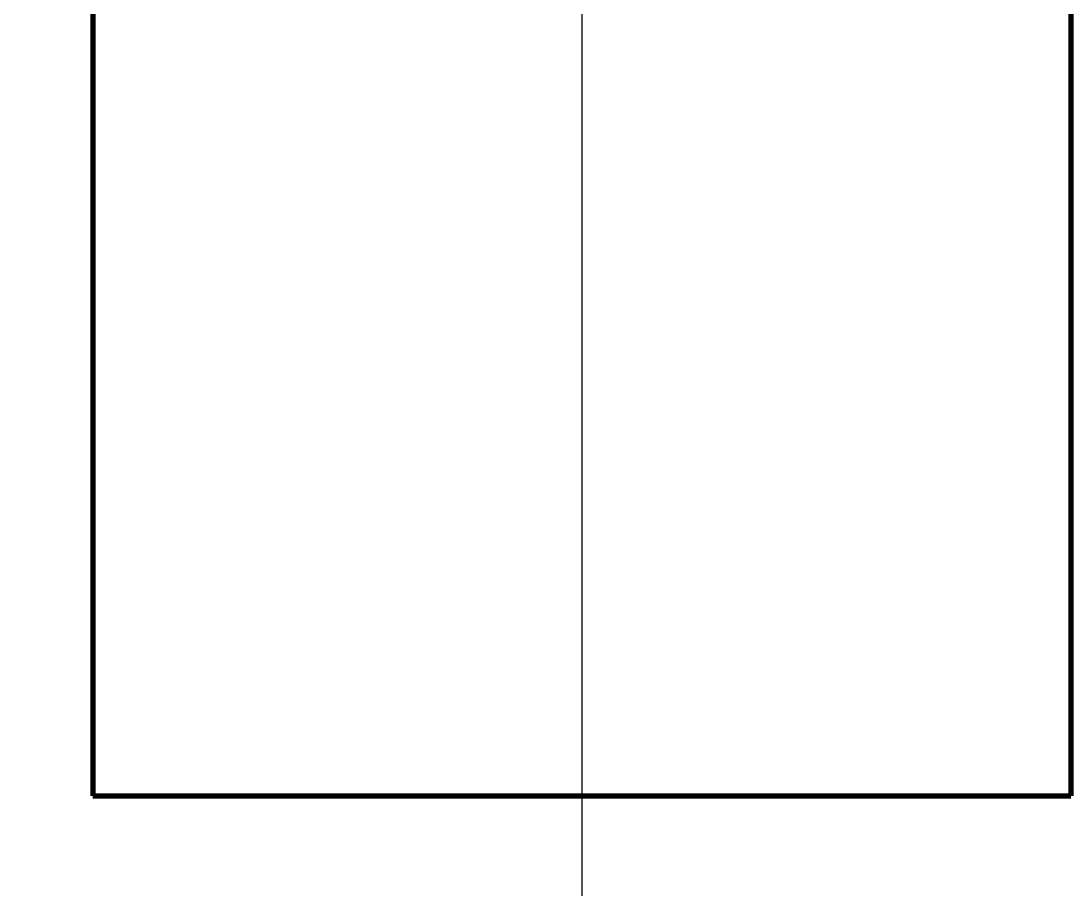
# Model space of a CAD drawing. Header units: millimetres. Extents: x 0 to 2382, y 0 to 420.
# Drawn here: x 179.16 to 185.6, y 101.93 to 107.25 of the extents above; entities that cross this region are included whole.
import ezdxf

# ---------------------------------------------------------------- set-up
doc = ezdxf.new("R2010")
doc.units = ezdxf.units.MM
doc.linetypes.add('IRAM-E-TRAZOS', pattern=[5, 4, -1])
for name, color, linetype, lineweight in [('01-VISIBLE', 7, 'CONTINUOUS', 70), ('02-OCULTA', 4, 'IRAM-E-TRAZOS', 35), ('04-COTA', 3, 'CONTINUOUS', 18)]:
    doc.layers.add(name, color=color, linetype=linetype, lineweight=lineweight)
doc.styles.add('ISO3098', font='isocpeur.ttf')
doc.dimstyles.new('FLAMA-IRAM', dxfattribs={"dimtxt": 3.5, "dimasz": 3.5, "dimexe": 2, "dimexo": 1.5, "dimgap": 1, "dimtad": 1, "dimdec": 1, "dimtxsty": 'ISO3098', "dimblk": 'IRAM_FLECHA', "dimblk1": 'IRAM_FLECHA', "dimblk2": 'IRAM_FLECHA', "dimcen": 2.5, "dimclrd": 256, "dimclre": 256, "dimclrt": 256, "dimazin": 3, "dimtfac": 1, "dimtmove": 0, "dimatfit": 3, "dimlwd": 18, "dimlwe": 18})

# ---------------------------------------------------------------- blocks, each defined once
blk = doc.blocks.new('IRAM_FLECHA')
blk.add_solid([(0, 0), (-1, 0.125), (-1, -0.125)])

msp = doc.modelspace()

# ---------------------------------------------------------------- linework, layer by layer
at = {"layer": '01-VISIBLE'}
msp.add_line((179.6, 102.5), (185.6, 102.5), dxfattribs=at)
for points in [[(179.6, 107.3), (179.6, 107.25), (179.6, 107.2), (179.6, 107.15), (179.6, 107.1), (179.6, 107.05), (179.6, 107), (179.6, 106.95), (179.6, 106.9), (179.6, 106.85), (179.6, 106.8), (179.6, 106.75), (179.6, 106.7), (179.6, 106.65), (179.6, 106.6), (179.6, 106.55), (179.6, 106.5), (179.6, 106.45), (179.6, 106.4), (179.6, 106.35), (179.6, 106.3), (179.6, 106.25), (179.6, 106.2), (179.6, 106.15), (179.6, 106.1), (179.6, 106.05), (179.6, 106), (179.6, 105.95), (179.6, 105.9), (179.6, 105.85), (179.6, 105.8), (179.6, 105.75), (179.6, 105.7), (179.6, 105.65), (179.6, 105.6), (179.6, 105.55), (179.6, 105.5), (179.6, 105.45), (179.6, 105.4), (179.6, 105.35), (179.6, 105.3), (179.6, 105.25), (179.6, 105.2), (179.6, 105.15), (179.6, 105.1), (179.6, 105.05), (179.6, 105), (179.6, 104.95), (179.6, 104.9), (179.6, 104.85), (179.6, 104.8), (179.6, 104.75), (179.6, 104.7), (179.6, 104.65), (179.6, 104.6), (179.6, 104.55), (179.6, 104.5), (179.6, 104.45), (179.6, 104.4), (179.6, 104.35), (179.6, 104.3), (179.6, 104.25), (179.6, 104.2), (179.6, 104.15), (179.6, 104.1), (179.6, 104.05), (179.6, 104), (179.6, 103.95), (179.6, 103.9), (179.6, 103.85), (179.6, 103.8), (179.6, 103.75), (179.6, 103.7), (179.6, 103.65), (179.6, 103.6), (179.6, 103.55), (179.6, 103.5), (179.6, 103.45), (179.6, 103.4), (179.6, 103.35), (179.6, 103.3), (179.6, 103.25), (179.6, 103.2), (179.6, 103.15), (179.6, 103.1), (179.6, 103.05), (179.6, 103), (179.6, 102.95), (179.6, 102.9), (179.6, 102.85), (179.6, 102.8), (179.6, 102.75), (179.6, 102.7), (179.6, 102.65), (179.6, 102.6), (179.6, 102.55), (179.6, 102.5)], [(185.6, 107.3), (185.6, 107.25), (185.6, 107.2), (185.6, 107.15), (185.6, 107.1), (185.6, 107.05), (185.6, 107), (185.6, 106.95), (185.6, 106.9), (185.6, 106.85), (185.6, 106.8), (185.6, 106.75), (185.6, 106.7), (185.6, 106.65), (185.6, 106.6), (185.6, 106.55), (185.6, 106.5), (185.6, 106.45), (185.6, 106.4), (185.6, 106.35), (185.6, 106.3), (185.6, 106.25), (185.6, 106.2), (185.6, 106.15), (185.6, 106.1), (185.6, 106.05), (185.6, 106), (185.6, 105.95), (185.6, 105.9), (185.6, 105.85), (185.6, 105.8), (185.6, 105.75), (185.6, 105.7), (185.6, 105.65), (185.6, 105.6), (185.6, 105.55), (185.6, 105.5), (185.6, 105.45), (185.6, 105.4), (185.6, 105.35), (185.6, 105.3), (185.6, 105.25), (185.6, 105.2), (185.6, 105.15), (185.6, 105.1), (185.6, 105.05), (185.6, 105), (185.6, 104.95), (185.6, 104.9), (185.6, 104.85), (185.6, 104.8), (185.6, 104.75), (185.6, 104.7), (185.6, 104.65), (185.6, 104.6), (185.6, 104.55), (185.6, 104.5), (185.6, 104.45), (185.6, 104.4), (185.6, 104.35), (185.6, 104.3), (185.6, 104.25), (185.6, 104.2), (185.6, 104.15), (185.6, 104.1), (185.6, 104.05), (185.6, 104), (185.6, 103.95), (185.6, 103.9), (185.6, 103.85), (185.6, 103.8), (185.6, 103.75), (185.6, 103.7), (185.6, 103.65), (185.6, 103.6), (185.6, 103.55), (185.6, 103.5), (185.6, 103.45), (185.6, 103.4), (185.6, 103.35), (185.6, 103.3), (185.6, 103.25), (185.6, 103.2), (185.6, 103.15), (185.6, 103.1), (185.6, 103.05), (185.6, 103), (185.6, 102.95), (185.6, 102.9), (185.6, 102.85), (185.6, 102.8), (185.6, 102.75), (185.6, 102.7), (185.6, 102.65), (185.6, 102.6), (185.6, 102.55), (185.6, 102.5)]]:
    msp.add_lwpolyline(points, dxfattribs=at)
at = {"layer": '02-OCULTA'}
for points in [[(179.6, 102.5), (179.6, 102.5875), (179.6, 102.675), (179.6, 102.7625), (179.6, 102.85), (179.6, 102.9375), (179.6, 103.025), (179.6, 103.1125), (179.6, 103.2), (179.6, 103.2875), (179.6, 103.375), (179.6, 103.4625), (179.6, 103.55), (179.6, 103.6375), (179.6, 103.725), (179.6, 103.8125), (179.6, 103.9), (179.6, 103.9875), (179.6, 104.075), (179.6, 104.1625), (179.6, 104.25), (179.6, 104.3375), (179.6, 104.425), (179.6, 104.5125), (179.6, 104.6), (179.6, 104.6875), (179.6, 104.775), (179.6, 104.8625), (179.6, 104.95), (179.6, 105.0375), (179.6, 105.125), (179.6, 105.2125), (179.6, 105.3), (179.6, 105.3875), (179.6, 105.475), (179.6, 105.5625), (179.6, 105.65), (179.6, 105.7375), (179.6, 105.825), (179.6, 105.9125), (179.6, 106), (179.6, 106.0875), (179.6, 106.175), (179.6, 106.2625), (179.6, 106.35), (179.6, 106.4375), (179.6, 106.525), (179.6, 106.6125), (179.6, 106.7), (179.6, 106.7875), (179.6, 106.875), (179.6, 106.9625), (179.6, 107.05), (179.6, 107.1375), (179.6, 107.225), (179.6, 107.3125)], [(185.6, 102.5), (185.6, 102.5875), (185.6, 102.675), (185.6, 102.7625), (185.6, 102.85), (185.6, 102.9375), (185.6, 103.025), (185.6, 103.1125), (185.6, 103.2), (185.6, 103.2875), (185.6, 103.375), (185.6, 103.4625), (185.6, 103.55), (185.6, 103.6375), (185.6, 103.725), (185.6, 103.8125), (185.6, 103.9), (185.6, 103.9875), (185.6, 104.075), (185.6, 104.1625), (185.6, 104.25), (185.6, 104.3375), (185.6, 104.425), (185.6, 104.5125), (185.6, 104.6), (185.6, 104.6875), (185.6, 104.775), (185.6, 104.8625), (185.6, 104.95), (185.6, 105.0375), (185.6, 105.125), (185.6, 105.2125), (185.6, 105.3), (185.6, 105.3875), (185.6, 105.475), (185.6, 105.5625), (185.6, 105.65), (185.6, 105.7375), (185.6, 105.825), (185.6, 105.9125), (185.6, 106), (185.6, 106.0875), (185.6, 106.175), (185.6, 106.2625), (185.6, 106.35), (185.6, 106.4375), (185.6, 106.525), (185.6, 106.6125), (185.6, 106.7), (185.6, 106.7875), (185.6, 106.875), (185.6, 106.9625), (185.6, 107.05), (185.6, 107.1375), (185.6, 107.225), (185.6, 107.3125)]]:
    msp.add_lwpolyline(points, dxfattribs=at)

# ---------------------------------------------------------------- dimensions: what is measured, and where the dimension line sits
at = {"layer": '04-COTA'}
msp.add_linear_dim(base=(136.4, 83.5), p1=(136.4, 120), p2=(182.6, 120), dimstyle='FLAMA-IRAM', override={"dimlfac": 10, "dimpost": 'trocha <>'}, dxfattribs=at).render()

doc.saveas('drawing.dxf')
